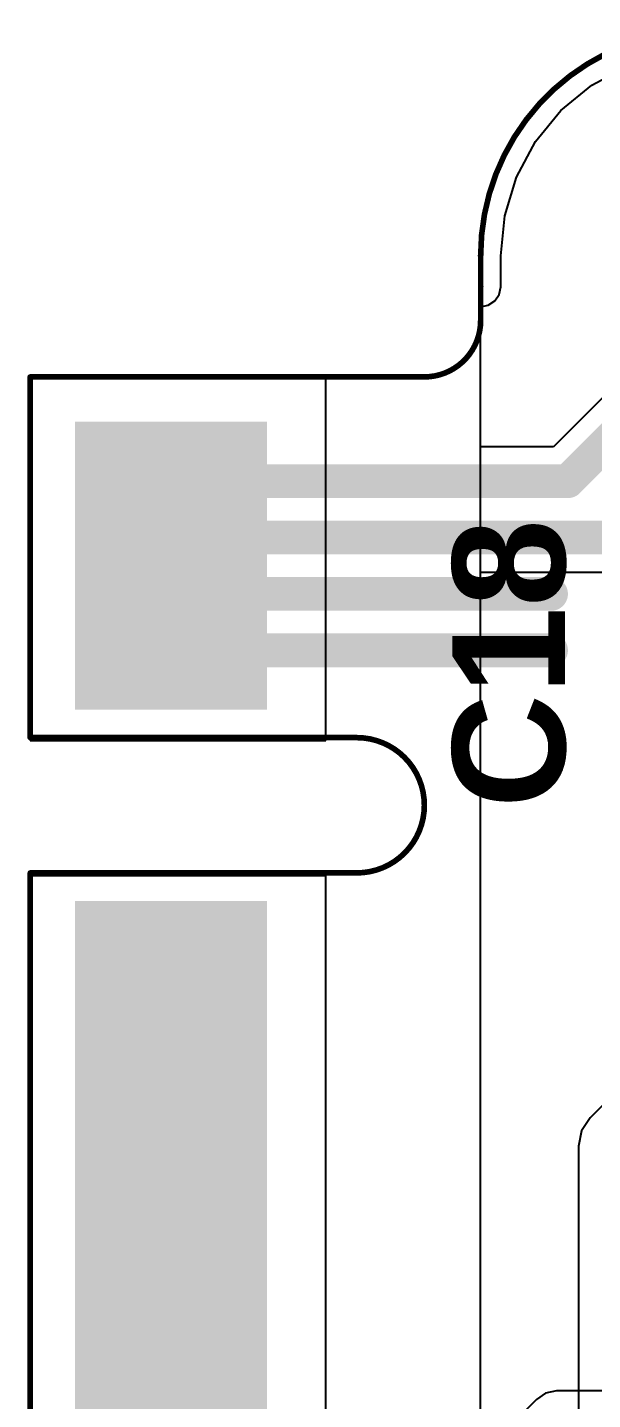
# Model space of a CAD drawing. Header units: millimetres. Extents: x -3.3 to 49.3, y -30.5 to 0.
# Drawn here: x -3.27 to 1.74, y -12.15 to 0.02 of the extents above; entities that cross this region are included whole.
import ezdxf

# ---------------------------------------------------------------- set-up
doc = ezdxf.new("R2010")
doc.units = ezdxf.units.MM
for name, color, linetype in [('BottomLayer', 5, 'Continuous'), ('BottomPaste', 16, 'Continuous'), ('BottomSolder', 6, 'Continuous'), ('KeepOutLayer', 6, 'Continuous'), ('Mechanical1', 6, 'Continuous'), ('TopLayer', 1, 'Continuous'), ('TopOverlay', 2, 'Continuous'), ('TopPaste', 8, 'Continuous'), ('TopSolder', 216, 'Continuous')]:
    doc.layers.add(name, color=color, linetype=linetype)
doc.styles.add('Arial', font='arialbd.ttf', dxfattribs={"height": 0.2})

# ---------------------------------------------------------------- blocks, each defined once
blk = doc.blocks.new('M_2___1_2199230_4_EDGE_37')
at = {"layer": 'BottomLayer'}
for points in [[(0.825, -0.75), (0.825, 0.75), (1.175, 0.75), (1.175, -0.75)], [(1.325, -0.75), (1.325, 0.75), (1.675, 0.75), (1.675, -0.75)], [(1.825, -0.75), (1.825, 0.75), (2.175, 0.75), (2.175, -0.75)], [(2.325, -0.75), (2.325, 0.75), (2.675, 0.75), (2.675, -0.75)], [(2.825, -0.75), (2.825, 0.75), (3.175, 0.75), (3.175, -0.75)], [(3.325, -0.75), (3.325, 0.75), (3.675, 0.75), (3.675, -0.75)], [(3.825, -0.75), (3.825, 0.75), (4.175, 0.75), (4.175, -0.75)], [(4.325, -0.75), (4.325, 0.75), (4.675, 0.75), (4.675, -0.75)], [(4.825, -0.75), (4.825, 0.75), (5.175, 0.75), (5.175, -0.75)], [(7.325, -0.75), (7.325, 0.75), (7.675, 0.75), (7.675, -0.75)], [(7.825, -0.75), (7.825, 0.75), (8.175, 0.75), (8.175, -0.75)], [(8.325, -0.75), (8.325, 0.75), (8.675, 0.75), (8.675, -0.75)], [(8.825, -0.75), (8.825, 0.75), (9.175, 0.75), (9.175, -0.75)]]:
    blk.add_hatch(color=5, dxfattribs=at).paths.add_polyline_path(points)
at = {"layer": 'BottomPaste'}
for points in [[(0.825, -0.75), (0.825, 0.75), (1.175, 0.75), (1.175, -0.75)], [(1.325, -0.75), (1.325, 0.75), (1.675, 0.75), (1.675, -0.75)], [(1.825, -0.75), (1.825, 0.75), (2.175, 0.75), (2.175, -0.75)], [(2.325, -0.75), (2.325, 0.75), (2.675, 0.75), (2.675, -0.75)], [(2.825, -0.75), (2.825, 0.75), (3.175, 0.75), (3.175, -0.75)], [(3.325, -0.75), (3.325, 0.75), (3.675, 0.75), (3.675, -0.75)], [(3.825, -0.75), (3.825, 0.75), (4.175, 0.75), (4.175, -0.75)], [(4.325, -0.75), (4.325, 0.75), (4.675, 0.75), (4.675, -0.75)], [(4.825, -0.75), (4.825, 0.75), (5.175, 0.75), (5.175, -0.75)], [(7.325, -0.75), (7.325, 0.75), (7.675, 0.75), (7.675, -0.75)], [(7.825, -0.75), (7.825, 0.75), (8.175, 0.75), (8.175, -0.75)], [(8.325, -0.75), (8.325, 0.75), (8.675, 0.75), (8.675, -0.75)], [(8.825, -0.75), (8.825, 0.75), (9.175, 0.75), (9.175, -0.75)]]:
    blk.add_hatch(color=16, dxfattribs=at).paths.add_polyline_path(points)
at = {"layer": 'BottomSolder'}
for points in [[(0.723, -0.852), (0.723, 0.852), (1.277, 0.852), (1.277, -0.852)], [(1.223, -0.852), (1.223, 0.852), (1.777, 0.852), (1.777, -0.852)], [(1.723, -0.852), (1.723, 0.852), (2.277, 0.852), (2.277, -0.852)], [(2.223, -0.852), (2.223, 0.852), (2.777, 0.852), (2.777, -0.852)], [(2.723, -0.852), (2.723, 0.852), (3.277, 0.852), (3.277, -0.852)], [(3.223, -0.852), (3.223, 0.852), (3.777, 0.852), (3.777, -0.852)], [(3.723, -0.852), (3.723, 0.852), (4.277, 0.852), (4.277, -0.852)], [(4.223, -0.852), (4.223, 0.852), (4.777, 0.852), (4.777, -0.852)], [(4.723, -0.852), (4.723, 0.852), (5.277, 0.852), (5.277, -0.852)], [(7.223, -0.852), (7.223, 0.852), (7.777, 0.852), (7.777, -0.852)], [(7.723, -0.852), (7.723, 0.852), (8.277, 0.852), (8.277, -0.852)], [(8.223, -0.852), (8.223, 0.852), (8.777, 0.852), (8.777, -0.852)], [(8.723, -0.852), (8.723, 0.852), (9.277, 0.852), (9.277, -0.852)]]:
    blk.add_hatch(color=6, dxfattribs=at).paths.add_polyline_path(points)
at = {"layer": 'TopLayer'}
for points in [[(0.575, -0.75), (0.575, 0.75), (0.925, 0.75), (0.925, -0.75)], [(1.075, -0.75), (1.075, 0.75), (1.425, 0.75), (1.425, -0.75)], [(1.575, -0.75), (1.575, 0.75), (1.925, 0.75), (1.925, -0.75)], [(2.075, -0.75), (2.075, 0.75), (2.425, 0.75), (2.425, -0.75)], [(2.575, -0.75), (2.575, 0.75), (2.925, 0.75), (2.925, -0.75)], [(3.075, -0.75), (3.075, 0.75), (3.425, 0.75), (3.425, -0.75)], [(3.575, -0.75), (3.575, 0.75), (3.925, 0.75), (3.925, -0.75)], [(4.075, -0.75), (4.075, 0.75), (4.425, 0.75), (4.425, -0.75)], [(4.575, -0.75), (4.575, 0.75), (4.925, 0.75), (4.925, -0.75)], [(7.075, -0.75), (7.075, 0.75), (7.425, 0.75), (7.425, -0.75)], [(7.575, -0.75), (7.575, 0.75), (7.925, 0.75), (7.925, -0.75)], [(8.075, -0.75), (8.075, 0.75), (8.425, 0.75), (8.425, -0.75)], [(8.575, -0.75), (8.575, 0.75), (8.925, 0.75), (8.925, -0.75)], [(9.075, -0.75), (9.075, 0.75), (9.425, 0.75), (9.425, -0.75)]]:
    blk.add_hatch(color=1, dxfattribs=at).paths.add_polyline_path(points)
at = {"layer": 'TopPaste'}
for points in [[(0.575, -0.75), (0.575, 0.75), (0.925, 0.75), (0.925, -0.75)], [(1.075, -0.75), (1.075, 0.75), (1.425, 0.75), (1.425, -0.75)], [(1.575, -0.75), (1.575, 0.75), (1.925, 0.75), (1.925, -0.75)], [(2.075, -0.75), (2.075, 0.75), (2.425, 0.75), (2.425, -0.75)], [(2.575, -0.75), (2.575, 0.75), (2.925, 0.75), (2.925, -0.75)], [(3.075, -0.75), (3.075, 0.75), (3.425, 0.75), (3.425, -0.75)], [(3.575, -0.75), (3.575, 0.75), (3.925, 0.75), (3.925, -0.75)], [(4.075, -0.75), (4.075, 0.75), (4.425, 0.75), (4.425, -0.75)], [(4.575, -0.75), (4.575, 0.75), (4.925, 0.75), (4.925, -0.75)], [(7.075, -0.75), (7.075, 0.75), (7.425, 0.75), (7.425, -0.75)], [(7.575, -0.75), (7.575, 0.75), (7.925, 0.75), (7.925, -0.75)], [(8.075, -0.75), (8.075, 0.75), (8.425, 0.75), (8.425, -0.75)], [(8.575, -0.75), (8.575, 0.75), (8.925, 0.75), (8.925, -0.75)], [(9.075, -0.75), (9.075, 0.75), (9.425, 0.75), (9.425, -0.75)]]:
    blk.add_hatch(color=8, dxfattribs=at).paths.add_polyline_path(points)
at = {"layer": 'TopSolder'}
for points in [[(0.473, -0.852), (0.473, 0.852), (1.027, 0.852), (1.027, -0.852)], [(0.973, -0.852), (0.973, 0.852), (1.527, 0.852), (1.527, -0.852)], [(1.473, -0.852), (1.473, 0.852), (2.027, 0.852), (2.027, -0.852)], [(1.973, -0.852), (1.973, 0.852), (2.527, 0.852), (2.527, -0.852)], [(2.473, -0.852), (2.473, 0.852), (3.027, 0.852), (3.027, -0.852)], [(2.973, -0.852), (2.973, 0.852), (3.527, 0.852), (3.527, -0.852)], [(3.473, -0.852), (3.473, 0.852), (4.027, 0.852), (4.027, -0.852)], [(3.973, -0.852), (3.973, 0.852), (4.527, 0.852), (4.527, -0.852)], [(4.473, -0.852), (4.473, 0.852), (5.027, 0.852), (5.027, -0.852)], [(6.973, -0.852), (6.973, 0.852), (7.527, 0.852), (7.527, -0.852)], [(7.473, -0.852), (7.473, 0.852), (8.027, 0.852), (8.027, -0.852)], [(7.973, -0.852), (7.973, 0.852), (8.527, 0.852), (8.527, -0.852)], [(8.473, -0.852), (8.473, 0.852), (9.027, 0.852), (9.027, -0.852)], [(8.973, -0.852), (8.973, 0.852), (9.527, 0.852), (9.527, -0.852)]]:
    blk.add_hatch(color=216, dxfattribs=at).paths.add_polyline_path(points)
at = {"layer": 'BottomSolder'}
for p, q in [((5.5, 1.25), (-9.925, 1.25)), ((5.5, -1.375), (5.5, 1.25)), ((9.925, 1.25), (6.7, 1.25)), ((6.7, 1.25), (6.7, -1.375)), ((9.925, -1.375), (9.925, 1.25)), ((-9.925, -1.375), (5.5, -1.375)), ((6.7, -1.375), (9.925, -1.375))]:
    blk.add_line(p, q, dxfattribs=at)
at = {"layer": 'Mechanical1', "const_width": 0.05}
for points in [[(-9.925, 1.25), (5.525, 1.25)], [(5.525, 1.25), (5.525, -1.65)], [(6.725, 1.25), (9.925, 1.25)], [(6.725, 1.25), (6.725, -1.65)], [(9.925, 1.25), (9.925, -2.25)], [(10.425, -2.75), (10.725, -2.75)]]:
    blk.add_lwpolyline(points, dxfattribs=at)
at = {"layer": 'Mechanical1', "const_width": 0.025}
for points in [[(5.513, 1.25, 1), (5.537, 1.25, 1)], [(5.513, 1.25, 1), (5.537, 1.25, 1)], [(6.713, 1.25, 1), (6.738, 1.25, 1)], [(6.713, 1.25, 1), (6.738, 1.25, 1)], [(9.912, 1.25, 1), (9.937, 1.25, 1)], [(9.912, 1.25, 1), (9.937, 1.25, 1)], [(5.513, -1.65, 1), (5.537, -1.65, 1)], [(5.513, -1.65, 1), (5.537, -1.65, 1)], [(6.713, -1.65, 1), (6.738, -1.65, 1)], [(6.713, -1.65, 1), (6.738, -1.65, 1)], [(9.912, -2.25, 1), (9.937, -2.25, 1)], [(9.912, -2.25, 1), (9.937, -2.25, 1)], [(10.413, -2.75, 1), (10.438, -2.75, 1)], [(10.413, -2.75, 1), (10.438, -2.75, 1)], [(10.713, -2.75, 1), (10.737, -2.75, 1)]]:
    blk.add_lwpolyline(points, format="xyb", close=True, dxfattribs=at)
at = {"layer": 'Mechanical1', "const_width": 0.05}
for points in [[(6.725, -1.65, -1), (5.525, -1.65)], [(10.425, -2.75, -0.414214), (9.925, -2.25)]]:
    blk.add_lwpolyline(points, format="xyb", dxfattribs=at)
at = {"layer": 'TopSolder'}
for p, q in [((5.5, 1.25), (-9.925, 1.25)), ((5.5, -1.375), (5.5, 1.25)), ((9.925, 1.25), (6.7, 1.25)), ((6.7, 1.25), (6.7, -1.375)), ((9.925, -1.375), (9.925, 1.25)), ((-9.925, -1.375), (5.5, -1.375)), ((6.7, -1.375), (9.925, -1.375))]:
    blk.add_line(p, q, dxfattribs=at)

msp = doc.modelspace()

# ---------------------------------------------------------------- linework, layer by layer
at = {"layer": 'BottomLayer'}
for p, q in [((1.738, -0.486), (2.053, -0.318)), ((1.462, -0.712), (1.738, -0.486)), ((1.236, -0.988), (1.462, -0.712)), ((1.068, -1.303), (1.236, -0.988)), ((0.964, -1.645), (1.068, -1.303)), ((3.684, -1.409), (1.398, -3.694)), ((0.929, -2), (0.964, -1.645)), ((0.928, -2.275), (0.928, -2)), ((0.928, -2), (0.929, -2)), ((0.915, -2.343), (0.928, -2.275)), ((0.818, -2.44), (0.876, -2.401)), ((0.876, -2.401), (0.915, -2.343)), ((0.75, -2.453), (0.818, -2.44)), ((0.75, -3.694), (0.75, -2.453)), ((1.398, -3.694), (0.75, -3.694)), ((0.75, -15.694), (0.75, -4.806)), ((0.75, -4.806), (1.9, -4.806)), ((2.678, -8.693), (1.723, -9.648)), ((1.723, -9.648), (1.645, -9.763)), ((1.645, -9.763), (1.618, -9.9)), ((1.618, -9.9), (1.618, -15.324))]:
    msp.add_line(p, q, dxfattribs=at)
at = {"layer": 'BottomLayer', "const_width": 0.3}
for points in [[(1.525, -4), (3.9, -1.625)], [(-2, -4), (1.525, -4)], [(-2, -4.5), (1.9, -4.5)], [(-2, -5), (1.375, -5)], [(-2, -5.5), (1.375, -5.5)]]:
    msp.add_lwpolyline(points, dxfattribs=at)
at = {"layer": 'BottomLayer', "const_width": 0.15}
for points in [[(-2.075, -4, 1), (-1.925, -4, 1)], [(1.45, -4, 1), (1.6, -4, 1)], [(1.45, -4, 1), (1.6, -4, 1)], [(-2.075, -4.5, 1), (-1.925, -4.5, 1)], [(-2.075, -5, 1), (-1.925, -5, 1)], [(1.3, -5, 1), (1.45, -5, 1)], [(-2.075, -5.5, 1), (-1.925, -5.5, 1)], [(1.3, -5.5, 1), (1.45, -5.5, 1)]]:
    msp.add_lwpolyline(points, format="xyb", close=True, dxfattribs=at)
at = {"layer": 'KeepOutLayer', "const_width": 0.05}
msp.add_lwpolyline([(0.75, -2, -0.414214), (2.75, 0)], format="xyb", dxfattribs=at)
msp.add_lwpolyline([(0.75, -2.275), (0.75, -2)], dxfattribs=at)
at = {"layer": 'KeepOutLayer', "const_width": 0.025}
for points in [[(0.738, -2, 1), (0.763, -2, 1)], [(0.737, -2, 1), (0.762, -2, 1)], [(0.738, -2.275, 1), (0.763, -2.275, 1)]]:
    msp.add_lwpolyline(points, format="xyb", close=True, dxfattribs=at)
at = {"layer": 'TopLayer'}
for p, q in [((1.738, -0.486), (2.053, -0.318)), ((1.462, -0.712), (1.738, -0.486)), ((1.236, -0.988), (1.462, -0.712)), ((1.068, -1.303), (1.236, -0.988)), ((0.964, -1.645), (1.068, -1.303)), ((0.929, -2), (0.964, -1.645)), ((0.928, -2.275), (0.928, -2)), ((0.928, -2), (0.929, -2)), ((0.915, -2.343), (0.928, -2.275)), ((0.818, -2.44), (0.876, -2.401)), ((0.876, -2.401), (0.915, -2.343)), ((0.75, -2.453), (0.818, -2.44)), ((0.75, -12.474), (0.75, -2.453)), ((1.245, -12.145), (0.867, -12.522)), ((1.327, -12.09), (1.245, -12.145)), ((1.425, -12.07), (1.327, -12.09)), ((3.013, -12.07), (1.425, -12.07))]:
    msp.add_line(p, q, dxfattribs=at)

# ---------------------------------------------------------------- block references
at = {"rotation": 90}
msp.add_blockref('M_2___1_2199230_4_EDGE_37', (-2, -13), dxfattribs=at)

# ---------------------------------------------------------------- texts
at = {"layer": 'TopOverlay', "style": 'Arial'}
msp.add_text('C18', height=1, rotation=90, dxfattribs=at).set_placement((1.5, -6.9))

doc.saveas('drawing.dxf')
